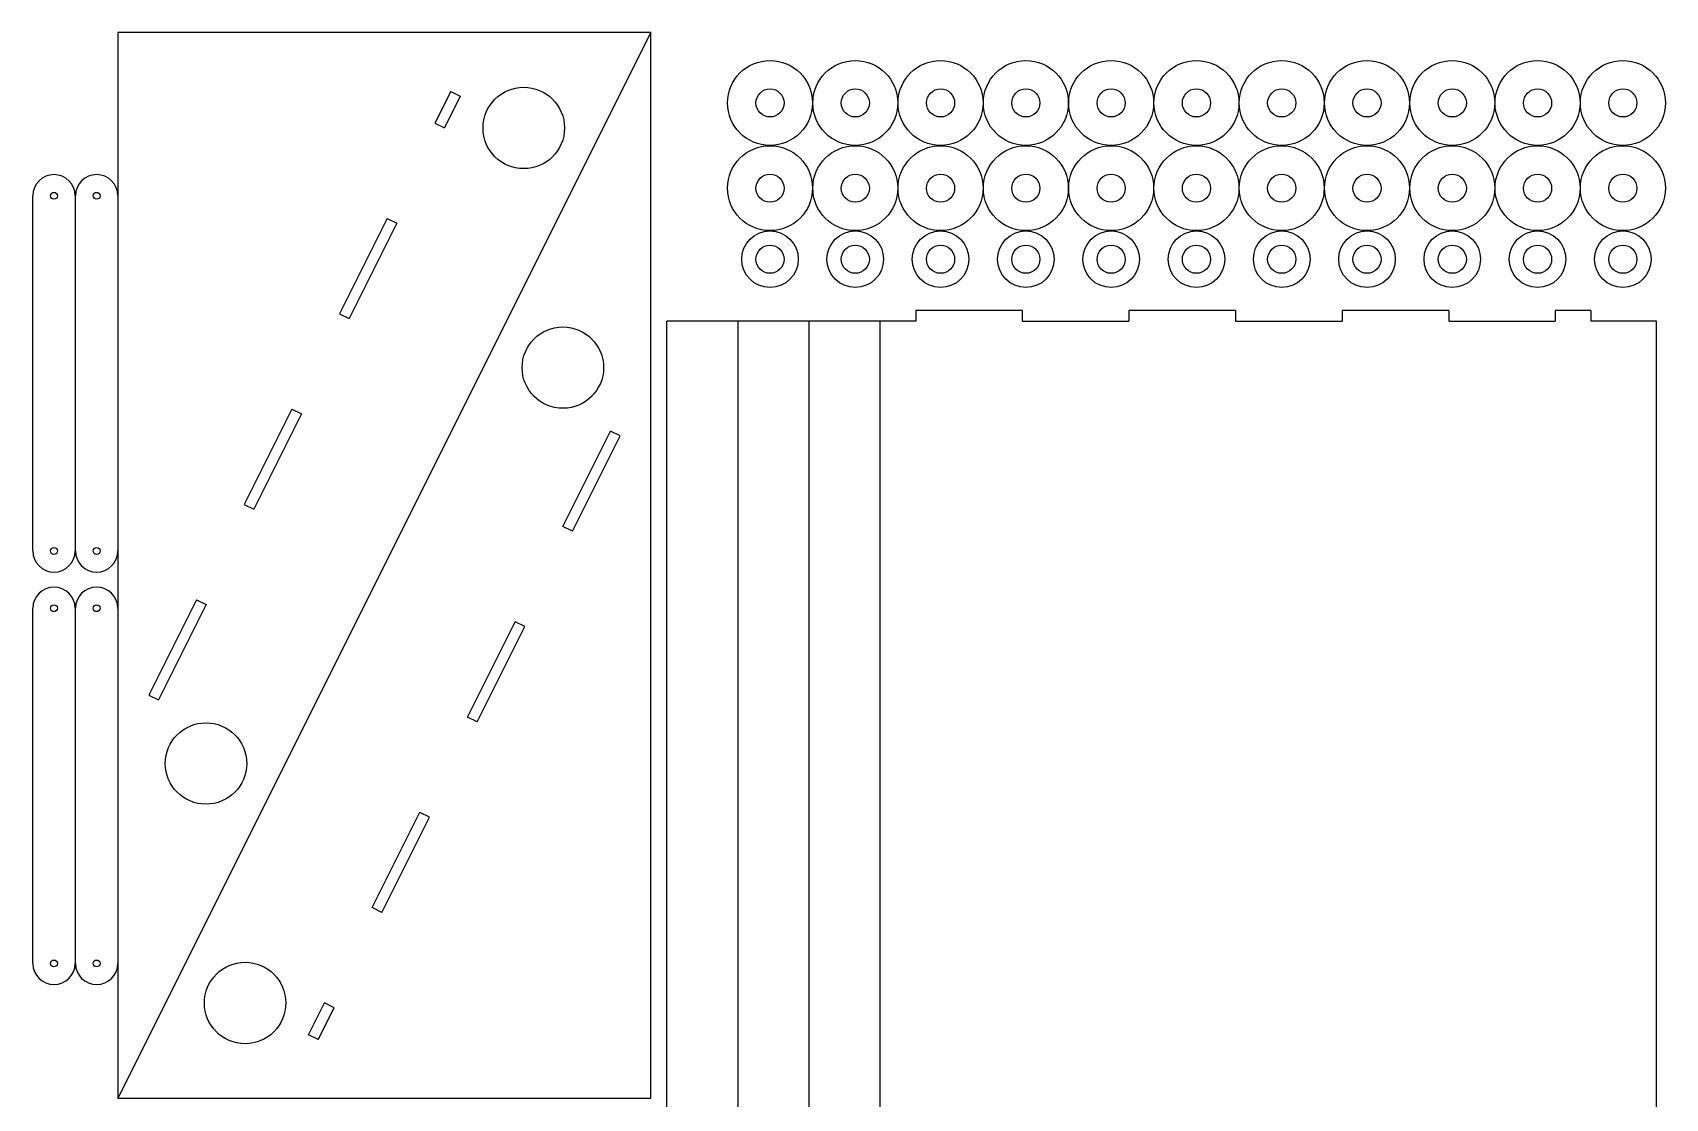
# Model space of a CAD drawing. Header units: inches. Extents: x 2.2 to 87.7, y 1.4 to 49.
# Drawn here: x 2.21 to 48.21, y 18.97 to 49.01 of the extents above; entities that cross this region are included whole.
import ezdxf

# ---------------------------------------------------------------- set-up
doc = ezdxf.new("R2010")
doc.units = ezdxf.units.IN
doc.header["$MEASUREMENT"] = 0
doc.layers.add('Layer 1', color=7, linetype='Continuous')

msp = doc.modelspace()

# ---------------------------------------------------------------- linework, layer by layer
at = {"layer": 'Layer 1', "color": 7, "lineweight": 25, "true_color": 0xffffff}
for points in [[(19.627, 49.014), (4.609, 49.014), (4.609, 18.977)], [(19.627, 49.014), (4.609, 18.977)], [(4.609, 18.977), (19.627, 18.977), (19.627, 49.014)], [(13.987, 47.353), (13.536, 46.46)], [(14.254, 47.22), (13.807, 46.327)], [(13.987, 47.353), (14.254, 47.22)], [(13.536, 46.46), (13.807, 46.327)], [(2.206, 44.416), (2.206, 34.404)], [(3.407, 44.416), (3.407, 34.404)], [(12.193, 43.774), (10.85, 41.087)], [(12.193, 43.774), (12.464, 43.64)], [(12.464, 43.64), (11.121, 40.954)], [(10.85, 41.087), (11.121, 40.954)], [(30.09, 41.183), (27.086, 41.183)], [(27.086, 41.183), (27.086, 40.883)], [(30.09, 41.183), (30.09, 40.883)], [(36.097, 41.183), (33.094, 41.183)], [(33.094, 41.183), (33.094, 40.883)], [(36.097, 41.183), (36.097, 40.883)], [(42.105, 41.183), (39.101, 41.183)], [(39.101, 41.183), (39.101, 40.883)], [(42.105, 41.183), (42.105, 40.883)], [(46.11, 41.183), (45.108, 41.183)], [(45.108, 41.183), (45.108, 40.883)], [(46.11, 41.183), (46.11, 40.883)], [(20.078, 1.735), (20.078, 40.883)], [(26.085, 40.883), (20.078, 40.883)], [(22.08, 1.735), (22.08, 40.883)], [(24.083, 1.735), (24.083, 40.883)], [(27.086, 1.735), (26.085, 1.735), (26.085, 40.883)], [(27.086, 40.883), (26.085, 40.883)], [(30.09, 40.883), (33.094, 40.883)], [(36.097, 40.883), (39.101, 40.883)], [(42.105, 40.883), (45.108, 40.883)], [(47.962, 1.735), (47.962, 40.883), (46.11, 40.883)], [(9.506, 38.4), (8.167, 35.714)], [(9.777, 38.267), (8.434, 35.58)], [(9.506, 38.4), (9.777, 38.267)], [(17.145, 35.096), (18.488, 37.779)], [(18.759, 37.645), (18.488, 37.779)], [(17.416, 34.959), (18.759, 37.645)], [(8.167, 35.714), (8.434, 35.58)], [(17.416, 34.959), (17.145, 35.096)], [(2.206, 32.789), (2.206, 22.777)], [(3.407, 32.789), (3.407, 22.777)], [(6.824, 33.027), (5.481, 30.341)], [(7.091, 32.894), (5.748, 30.207)], [(6.824, 33.027), (7.091, 32.894)], [(14.458, 29.723), (15.802, 32.41)], [(14.729, 29.585), (16.073, 32.272)], [(16.073, 32.272), (15.802, 32.41)], [(5.481, 30.341), (5.748, 30.207)], [(14.729, 29.585), (14.458, 29.723)], [(11.772, 24.35), (13.115, 27.037)], [(12.043, 24.212), (13.386, 26.899)], [(13.386, 26.899), (13.115, 27.036)], [(12.043, 24.212), (11.772, 24.35)], [(9.982, 20.766), (10.428, 21.663)], [(10.699, 21.526), (10.428, 21.663)], [(10.253, 20.633), (10.699, 21.526)], [(10.253, 20.633), (9.982, 20.766)]]:
    msp.add_lwpolyline(points, dxfattribs=at)
for points, knots in [([(22.981, 48.229), (22.32, 48.229), (21.784, 47.693), (21.784, 47.032), (21.784, 46.371), (22.32, 45.835), (22.981, 45.835), (23.642, 45.835), (24.179, 46.371), (24.179, 47.032), (24.179, 47.693), (23.642, 48.229), (22.981, 48.229)], [0, 0, 0, 0, 1, 1, 1, 2, 2, 2, 3, 3, 3, 4, 4, 4, 4]), ([(25.384, 48.229), (24.723, 48.229), (24.187, 47.693), (24.187, 47.032), (24.187, 46.371), (24.723, 45.835), (25.384, 45.835), (26.045, 45.835), (26.581, 46.371), (26.581, 47.032), (26.581, 47.693), (26.045, 48.229), (25.384, 48.229)], [0, 0, 0, 0, 1, 1, 1, 2, 2, 2, 3, 3, 3, 4, 4, 4, 4]), ([(27.787, 48.229), (27.126, 48.229), (26.59, 47.693), (26.59, 47.032), (26.59, 46.371), (27.126, 45.835), (27.787, 45.835), (28.448, 45.835), (28.984, 46.371), (28.984, 47.032), (28.984, 47.693), (28.448, 48.229), (27.787, 48.229)], [0, 0, 0, 0, 1, 1, 1, 2, 2, 2, 3, 3, 3, 4, 4, 4, 4]), ([(30.19, 48.229), (29.529, 48.229), (28.993, 47.693), (28.993, 47.032), (28.993, 46.371), (29.529, 45.835), (30.19, 45.835), (30.851, 45.835), (31.387, 46.371), (31.387, 47.032), (31.387, 47.693), (30.851, 48.229), (30.19, 48.229)], [0, 0, 0, 0, 1, 1, 1, 2, 2, 2, 3, 3, 3, 4, 4, 4, 4]), ([(32.593, 48.229), (31.932, 48.229), (31.396, 47.693), (31.396, 47.032), (31.396, 46.371), (31.932, 45.835), (32.593, 45.835), (33.254, 45.835), (33.79, 46.371), (33.79, 47.032), (33.79, 47.693), (33.254, 48.229), (32.593, 48.229)], [0, 0, 0, 0, 1, 1, 1, 2, 2, 2, 3, 3, 3, 4, 4, 4, 4]), ([(34.996, 48.229), (34.335, 48.229), (33.799, 47.693), (33.799, 47.032), (33.799, 46.371), (34.335, 45.835), (34.996, 45.835), (35.657, 45.835), (36.193, 46.371), (36.193, 47.032), (36.193, 47.693), (35.657, 48.229), (34.996, 48.229)], [0, 0, 0, 0, 1, 1, 1, 2, 2, 2, 3, 3, 3, 4, 4, 4, 4]), ([(37.399, 48.229), (36.738, 48.229), (36.202, 47.693), (36.202, 47.032), (36.202, 46.371), (36.738, 45.835), (37.399, 45.835), (38.06, 45.835), (38.596, 46.371), (38.596, 47.032), (38.596, 47.693), (38.06, 48.229), (37.399, 48.229)], [0, 0, 0, 0, 1, 1, 1, 2, 2, 2, 3, 3, 3, 4, 4, 4, 4]), ([(39.802, 48.229), (39.141, 48.229), (38.605, 47.693), (38.605, 47.032), (38.605, 46.371), (39.141, 45.835), (39.802, 45.835), (40.463, 45.835), (40.999, 46.371), (40.999, 47.032), (40.999, 47.693), (40.463, 48.229), (39.802, 48.229)], [0, 0, 0, 0, 1, 1, 1, 2, 2, 2, 3, 3, 3, 4, 4, 4, 4]), ([(42.205, 48.229), (41.544, 48.229), (41.008, 47.693), (41.008, 47.032), (41.008, 46.371), (41.544, 45.835), (42.205, 45.835), (42.866, 45.835), (43.402, 46.371), (43.402, 47.032), (43.402, 47.693), (42.866, 48.229), (42.205, 48.229)], [0, 0, 0, 0, 1, 1, 1, 2, 2, 2, 3, 3, 3, 4, 4, 4, 4]), ([(44.608, 48.229), (43.947, 48.229), (43.411, 47.693), (43.411, 47.032), (43.411, 46.371), (43.947, 45.835), (44.608, 45.835), (45.269, 45.835), (45.805, 46.371), (45.805, 47.032), (45.805, 47.693), (45.269, 48.229), (44.608, 48.229)], [0, 0, 0, 0, 1, 1, 1, 2, 2, 2, 3, 3, 3, 4, 4, 4, 4]), ([(47.011, 48.229), (46.35, 48.229), (45.813, 47.693), (45.813, 47.032), (45.813, 46.371), (46.35, 45.835), (47.011, 45.835), (47.672, 45.835), (48.208, 46.371), (48.208, 47.032), (48.208, 47.693), (47.672, 48.229), (47.011, 48.229)], [0, 0, 0, 0, 1, 1, 1, 2, 2, 2, 3, 3, 3, 4, 4, 4, 4]), ([(16.044, 47.474), (15.41, 47.474), (14.896, 46.96), (14.896, 46.327), (14.896, 45.693), (15.41, 45.18), (16.044, 45.18), (16.677, 45.18), (17.191, 45.693), (17.191, 46.327), (17.191, 46.96), (16.677, 47.474), (16.044, 47.474)], [0, 0, 0, 0, 1, 1, 1, 2, 2, 2, 3, 3, 3, 4, 4, 4, 4]), ([(22.981, 47.428), (22.762, 47.428), (22.585, 47.251), (22.585, 47.032), (22.585, 46.813), (22.762, 46.636), (22.981, 46.636), (23.2, 46.636), (23.378, 46.813), (23.378, 47.032), (23.378, 47.251), (23.2, 47.428), (22.981, 47.428)], [0, 0, 0, 0, 1, 1, 1, 2, 2, 2, 3, 3, 3, 4, 4, 4, 4]), ([(25.384, 47.428), (25.165, 47.428), (24.988, 47.251), (24.988, 47.032), (24.988, 46.813), (25.165, 46.636), (25.384, 46.636), (25.603, 46.636), (25.78, 46.813), (25.78, 47.032), (25.78, 47.251), (25.603, 47.428), (25.384, 47.428)], [0, 0, 0, 0, 1, 1, 1, 2, 2, 2, 3, 3, 3, 4, 4, 4, 4]), ([(27.787, 47.428), (27.568, 47.428), (27.391, 47.251), (27.391, 47.032), (27.391, 46.813), (27.568, 46.636), (27.787, 46.636), (28.006, 46.636), (28.183, 46.813), (28.183, 47.032), (28.183, 47.251), (28.006, 47.428), (27.787, 47.428)], [0, 0, 0, 0, 1, 1, 1, 2, 2, 2, 3, 3, 3, 4, 4, 4, 4]), ([(30.19, 47.428), (29.971, 47.428), (29.794, 47.251), (29.794, 47.032), (29.794, 46.813), (29.971, 46.636), (30.19, 46.636), (30.409, 46.636), (30.586, 46.813), (30.586, 47.032), (30.586, 47.251), (30.409, 47.428), (30.19, 47.428)], [0, 0, 0, 0, 1, 1, 1, 2, 2, 2, 3, 3, 3, 4, 4, 4, 4]), ([(32.593, 47.428), (32.374, 47.428), (32.197, 47.251), (32.197, 47.032), (32.197, 46.813), (32.374, 46.636), (32.593, 46.636), (32.812, 46.636), (32.989, 46.813), (32.989, 47.032), (32.989, 47.251), (32.812, 47.428), (32.593, 47.428)], [0, 0, 0, 0, 1, 1, 1, 2, 2, 2, 3, 3, 3, 4, 4, 4, 4]), ([(34.996, 47.428), (34.777, 47.428), (34.6, 47.251), (34.6, 47.032), (34.6, 46.813), (34.777, 46.636), (34.996, 46.636), (35.215, 46.636), (35.392, 46.813), (35.392, 47.032), (35.392, 47.251), (35.215, 47.428), (34.996, 47.428)], [0, 0, 0, 0, 1, 1, 1, 2, 2, 2, 3, 3, 3, 4, 4, 4, 4]), ([(37.399, 47.428), (37.18, 47.428), (37.003, 47.251), (37.003, 47.032), (37.003, 46.813), (37.18, 46.636), (37.399, 46.636), (37.618, 46.636), (37.795, 46.813), (37.795, 47.032), (37.795, 47.251), (37.618, 47.428), (37.399, 47.428)], [0, 0, 0, 0, 1, 1, 1, 2, 2, 2, 3, 3, 3, 4, 4, 4, 4]), ([(39.802, 47.428), (39.583, 47.428), (39.406, 47.251), (39.406, 47.032), (39.406, 46.813), (39.583, 46.636), (39.802, 46.636), (40.021, 46.636), (40.198, 46.813), (40.198, 47.032), (40.198, 47.251), (40.021, 47.428), (39.802, 47.428)], [0, 0, 0, 0, 1, 1, 1, 2, 2, 2, 3, 3, 3, 4, 4, 4, 4]), ([(42.205, 47.428), (41.986, 47.428), (41.809, 47.251), (41.809, 47.032), (41.809, 46.813), (41.986, 46.636), (42.205, 46.636), (42.424, 46.636), (42.601, 46.813), (42.601, 47.032), (42.601, 47.251), (42.424, 47.428), (42.205, 47.428)], [0, 0, 0, 0, 1, 1, 1, 2, 2, 2, 3, 3, 3, 4, 4, 4, 4]), ([(44.608, 47.428), (44.389, 47.428), (44.212, 47.251), (44.212, 47.032), (44.212, 46.813), (44.389, 46.636), (44.608, 46.636), (44.827, 46.636), (45.004, 46.813), (45.004, 47.032), (45.004, 47.251), (44.827, 47.428), (44.608, 47.428)], [0, 0, 0, 0, 1, 1, 1, 2, 2, 2, 3, 3, 3, 4, 4, 4, 4]), ([(47.011, 47.428), (46.792, 47.428), (46.614, 47.251), (46.614, 47.032), (46.614, 46.813), (46.792, 46.636), (47.011, 46.636), (47.23, 46.636), (47.407, 46.813), (47.407, 47.032), (47.407, 47.251), (47.23, 47.428), (47.011, 47.428)], [0, 0, 0, 0, 1, 1, 1, 2, 2, 2, 3, 3, 3, 4, 4, 4, 4]), ([(22.981, 45.826), (22.32, 45.826), (21.784, 45.29), (21.784, 44.629), (21.784, 43.968), (22.32, 43.432), (22.981, 43.432), (23.642, 43.432), (24.179, 43.968), (24.179, 44.629), (24.179, 45.29), (23.642, 45.826), (22.981, 45.826)], [0, 0, 0, 0, 1, 1, 1, 2, 2, 2, 3, 3, 3, 4, 4, 4, 4]), ([(25.384, 45.826), (24.723, 45.826), (24.187, 45.29), (24.187, 44.629), (24.187, 43.968), (24.723, 43.432), (25.384, 43.432), (26.045, 43.432), (26.581, 43.968), (26.581, 44.629), (26.581, 45.29), (26.045, 45.826), (25.384, 45.826)], [0, 0, 0, 0, 1, 1, 1, 2, 2, 2, 3, 3, 3, 4, 4, 4, 4]), ([(27.787, 45.826), (27.126, 45.826), (26.59, 45.29), (26.59, 44.629), (26.59, 43.968), (27.126, 43.432), (27.787, 43.432), (28.448, 43.432), (28.984, 43.968), (28.984, 44.629), (28.984, 45.29), (28.448, 45.826), (27.787, 45.826)], [0, 0, 0, 0, 1, 1, 1, 2, 2, 2, 3, 3, 3, 4, 4, 4, 4]), ([(30.19, 45.826), (29.529, 45.826), (28.993, 45.29), (28.993, 44.629), (28.993, 43.968), (29.529, 43.432), (30.19, 43.432), (30.851, 43.432), (31.387, 43.968), (31.387, 44.629), (31.387, 45.29), (30.851, 45.826), (30.19, 45.826)], [0, 0, 0, 0, 1, 1, 1, 2, 2, 2, 3, 3, 3, 4, 4, 4, 4]), ([(32.593, 45.826), (31.932, 45.826), (31.396, 45.29), (31.396, 44.629), (31.396, 43.968), (31.932, 43.432), (32.593, 43.432), (33.254, 43.432), (33.79, 43.968), (33.79, 44.629), (33.79, 45.29), (33.254, 45.826), (32.593, 45.826)], [0, 0, 0, 0, 1, 1, 1, 2, 2, 2, 3, 3, 3, 4, 4, 4, 4]), ([(34.996, 45.826), (34.335, 45.826), (33.799, 45.29), (33.799, 44.629), (33.799, 43.968), (34.335, 43.432), (34.996, 43.432), (35.657, 43.432), (36.193, 43.968), (36.193, 44.629), (36.193, 45.29), (35.657, 45.826), (34.996, 45.826)], [0, 0, 0, 0, 1, 1, 1, 2, 2, 2, 3, 3, 3, 4, 4, 4, 4]), ([(37.399, 45.826), (36.738, 45.826), (36.202, 45.29), (36.202, 44.629), (36.202, 43.968), (36.738, 43.432), (37.399, 43.432), (38.06, 43.432), (38.596, 43.968), (38.596, 44.629), (38.596, 45.29), (38.06, 45.826), (37.399, 45.826)], [0, 0, 0, 0, 1, 1, 1, 2, 2, 2, 3, 3, 3, 4, 4, 4, 4]), ([(39.802, 45.826), (39.141, 45.826), (38.605, 45.29), (38.605, 44.629), (38.605, 43.968), (39.141, 43.432), (39.802, 43.432), (40.463, 43.432), (40.999, 43.968), (40.999, 44.629), (40.999, 45.29), (40.463, 45.826), (39.802, 45.826)], [0, 0, 0, 0, 1, 1, 1, 2, 2, 2, 3, 3, 3, 4, 4, 4, 4]), ([(42.205, 45.826), (41.544, 45.826), (41.008, 45.29), (41.008, 44.629), (41.008, 43.968), (41.544, 43.432), (42.205, 43.432), (42.866, 43.432), (43.402, 43.968), (43.402, 44.629), (43.402, 45.29), (42.866, 45.826), (42.205, 45.826)], [0, 0, 0, 0, 1, 1, 1, 2, 2, 2, 3, 3, 3, 4, 4, 4, 4]), ([(44.608, 45.826), (43.947, 45.826), (43.411, 45.29), (43.411, 44.629), (43.411, 43.968), (43.947, 43.432), (44.608, 43.432), (45.269, 43.432), (45.805, 43.968), (45.805, 44.629), (45.805, 45.29), (45.269, 45.826), (44.608, 45.826)], [0, 0, 0, 0, 1, 1, 1, 2, 2, 2, 3, 3, 3, 4, 4, 4, 4]), ([(47.011, 45.826), (46.35, 45.826), (45.813, 45.29), (45.813, 44.629), (45.813, 43.968), (46.35, 43.432), (47.011, 43.432), (47.672, 43.432), (48.208, 43.968), (48.208, 44.629), (48.208, 45.29), (47.672, 45.826), (47.011, 45.826)], [0, 0, 0, 0, 1, 1, 1, 2, 2, 2, 3, 3, 3, 4, 4, 4, 4]), ([(3.403, 44.416), (3.403, 44.746), (3.136, 45.013), (2.806, 45.013), (2.477, 45.013), (2.21, 44.746), (2.21, 44.416)], [0, 0, 0, 0, 1, 1, 1, 2, 2, 2, 2]), ([(4.604, 44.416), (4.604, 44.746), (4.337, 45.013), (4.008, 45.013), (3.678, 45.013), (3.411, 44.746), (3.411, 44.416)], [0, 0, 0, 0, 1, 1, 1, 2, 2, 2, 2]), ([(22.981, 45.025), (22.762, 45.025), (22.585, 44.848), (22.585, 44.629), (22.585, 44.41), (22.762, 44.233), (22.981, 44.233), (23.2, 44.233), (23.378, 44.41), (23.378, 44.629), (23.378, 44.848), (23.2, 45.025), (22.981, 45.025)], [0, 0, 0, 0, 1, 1, 1, 2, 2, 2, 3, 3, 3, 4, 4, 4, 4]), ([(25.384, 45.025), (25.165, 45.025), (24.988, 44.848), (24.988, 44.629), (24.988, 44.41), (25.165, 44.233), (25.384, 44.233), (25.603, 44.233), (25.78, 44.41), (25.78, 44.629), (25.78, 44.848), (25.603, 45.025), (25.384, 45.025)], [0, 0, 0, 0, 1, 1, 1, 2, 2, 2, 3, 3, 3, 4, 4, 4, 4]), ([(27.787, 45.025), (27.568, 45.025), (27.391, 44.848), (27.391, 44.629), (27.391, 44.41), (27.568, 44.233), (27.787, 44.233), (28.006, 44.233), (28.183, 44.41), (28.183, 44.629), (28.183, 44.848), (28.006, 45.025), (27.787, 45.025)], [0, 0, 0, 0, 1, 1, 1, 2, 2, 2, 3, 3, 3, 4, 4, 4, 4]), ([(30.19, 45.025), (29.971, 45.025), (29.794, 44.848), (29.794, 44.629), (29.794, 44.41), (29.971, 44.233), (30.19, 44.233), (30.409, 44.233), (30.586, 44.41), (30.586, 44.629), (30.586, 44.848), (30.409, 45.025), (30.19, 45.025)], [0, 0, 0, 0, 1, 1, 1, 2, 2, 2, 3, 3, 3, 4, 4, 4, 4]), ([(32.593, 45.025), (32.374, 45.025), (32.197, 44.848), (32.197, 44.629), (32.197, 44.41), (32.374, 44.233), (32.593, 44.233), (32.812, 44.233), (32.989, 44.41), (32.989, 44.629), (32.989, 44.848), (32.812, 45.025), (32.593, 45.025)], [0, 0, 0, 0, 1, 1, 1, 2, 2, 2, 3, 3, 3, 4, 4, 4, 4]), ([(34.996, 45.025), (34.777, 45.025), (34.6, 44.848), (34.6, 44.629), (34.6, 44.41), (34.777, 44.233), (34.996, 44.233), (35.215, 44.233), (35.392, 44.41), (35.392, 44.629), (35.392, 44.848), (35.215, 45.025), (34.996, 45.025)], [0, 0, 0, 0, 1, 1, 1, 2, 2, 2, 3, 3, 3, 4, 4, 4, 4]), ([(37.399, 45.025), (37.18, 45.025), (37.003, 44.848), (37.003, 44.629), (37.003, 44.41), (37.18, 44.233), (37.399, 44.233), (37.618, 44.233), (37.795, 44.41), (37.795, 44.629), (37.795, 44.848), (37.618, 45.025), (37.399, 45.025)], [0, 0, 0, 0, 1, 1, 1, 2, 2, 2, 3, 3, 3, 4, 4, 4, 4]), ([(39.802, 45.025), (39.583, 45.025), (39.406, 44.848), (39.406, 44.629), (39.406, 44.41), (39.583, 44.233), (39.802, 44.233), (40.021, 44.233), (40.198, 44.41), (40.198, 44.629), (40.198, 44.848), (40.021, 45.025), (39.802, 45.025)], [0, 0, 0, 0, 1, 1, 1, 2, 2, 2, 3, 3, 3, 4, 4, 4, 4]), ([(42.205, 45.025), (41.986, 45.025), (41.809, 44.848), (41.809, 44.629), (41.809, 44.41), (41.986, 44.233), (42.205, 44.233), (42.424, 44.233), (42.601, 44.41), (42.601, 44.629), (42.601, 44.848), (42.424, 45.025), (42.205, 45.025)], [0, 0, 0, 0, 1, 1, 1, 2, 2, 2, 3, 3, 3, 4, 4, 4, 4]), ([(44.608, 45.025), (44.389, 45.025), (44.212, 44.848), (44.212, 44.629), (44.212, 44.41), (44.389, 44.233), (44.608, 44.233), (44.827, 44.233), (45.004, 44.41), (45.004, 44.629), (45.004, 44.848), (44.827, 45.025), (44.608, 45.025)], [0, 0, 0, 0, 1, 1, 1, 2, 2, 2, 3, 3, 3, 4, 4, 4, 4]), ([(47.011, 45.025), (46.792, 45.025), (46.614, 44.848), (46.614, 44.629), (46.614, 44.41), (46.792, 44.233), (47.011, 44.233), (47.23, 44.233), (47.407, 44.41), (47.407, 44.629), (47.407, 44.848), (47.23, 45.025), (47.011, 45.025)], [0, 0, 0, 0, 1, 1, 1, 2, 2, 2, 3, 3, 3, 4, 4, 4, 4]), ([(2.806, 44.512), (2.753, 44.512), (2.71, 44.469), (2.71, 44.416), (2.71, 44.363), (2.753, 44.32), (2.806, 44.32), (2.859, 44.32), (2.902, 44.363), (2.902, 44.416), (2.902, 44.469), (2.859, 44.512), (2.806, 44.512)], [0, 0, 0, 0, 1, 1, 1, 2, 2, 2, 3, 3, 3, 4, 4, 4, 4]), ([(4.008, 44.512), (3.955, 44.512), (3.912, 44.469), (3.912, 44.416), (3.912, 44.363), (3.955, 44.32), (4.008, 44.32), (4.061, 44.32), (4.104, 44.363), (4.104, 44.416), (4.104, 44.469), (4.061, 44.512), (4.008, 44.512)], [0, 0, 0, 0, 1, 1, 1, 2, 2, 2, 3, 3, 3, 4, 4, 4, 4]), ([(22.981, 43.423), (22.541, 43.423), (22.184, 43.067), (22.184, 42.626), (22.184, 42.186), (22.541, 41.83), (22.981, 41.83), (23.421, 41.83), (23.778, 42.186), (23.778, 42.626), (23.778, 43.067), (23.421, 43.423), (22.981, 43.423)], [0, 0, 0, 0, 1, 1, 1, 2, 2, 2, 3, 3, 3, 4, 4, 4, 4]), ([(25.384, 43.423), (24.944, 43.423), (24.587, 43.067), (24.587, 42.626), (24.587, 42.186), (24.944, 41.83), (25.384, 41.83), (25.824, 41.83), (26.181, 42.186), (26.181, 42.626), (26.181, 43.067), (25.824, 43.423), (25.384, 43.423)], [0, 0, 0, 0, 1, 1, 1, 2, 2, 2, 3, 3, 3, 4, 4, 4, 4]), ([(27.787, 43.423), (27.347, 43.423), (26.99, 43.067), (26.99, 42.626), (26.99, 42.186), (27.347, 41.83), (27.787, 41.83), (28.227, 41.83), (28.584, 42.186), (28.584, 42.626), (28.584, 43.067), (28.227, 43.423), (27.787, 43.423)], [0, 0, 0, 0, 1, 1, 1, 2, 2, 2, 3, 3, 3, 4, 4, 4, 4]), ([(30.19, 43.423), (29.75, 43.423), (29.393, 43.067), (29.393, 42.626), (29.393, 42.186), (29.75, 41.83), (30.19, 41.83), (30.63, 41.83), (30.987, 42.186), (30.987, 42.626), (30.987, 43.067), (30.63, 43.423), (30.19, 43.423)], [0, 0, 0, 0, 1, 1, 1, 2, 2, 2, 3, 3, 3, 4, 4, 4, 4]), ([(32.593, 43.423), (32.153, 43.423), (31.796, 43.067), (31.796, 42.626), (31.796, 42.186), (32.153, 41.83), (32.593, 41.83), (33.033, 41.83), (33.39, 42.186), (33.39, 42.626), (33.39, 43.067), (33.033, 43.423), (32.593, 43.423)], [0, 0, 0, 0, 1, 1, 1, 2, 2, 2, 3, 3, 3, 4, 4, 4, 4]), ([(34.996, 43.423), (34.556, 43.423), (34.199, 43.067), (34.199, 42.626), (34.199, 42.186), (34.556, 41.83), (34.996, 41.83), (35.436, 41.83), (35.793, 42.186), (35.793, 42.626), (35.793, 43.067), (35.436, 43.423), (34.996, 43.423)], [0, 0, 0, 0, 1, 1, 1, 2, 2, 2, 3, 3, 3, 4, 4, 4, 4]), ([(37.399, 43.423), (36.959, 43.423), (36.602, 43.067), (36.602, 42.626), (36.602, 42.186), (36.959, 41.83), (37.399, 41.83), (37.839, 41.83), (38.196, 42.186), (38.196, 42.626), (38.196, 43.067), (37.839, 43.423), (37.399, 43.423)], [0, 0, 0, 0, 1, 1, 1, 2, 2, 2, 3, 3, 3, 4, 4, 4, 4]), ([(39.802, 43.423), (39.362, 43.423), (39.005, 43.067), (39.005, 42.626), (39.005, 42.186), (39.362, 41.83), (39.802, 41.83), (40.242, 41.83), (40.599, 42.186), (40.599, 42.626), (40.599, 43.067), (40.242, 43.423), (39.802, 43.423)], [0, 0, 0, 0, 1, 1, 1, 2, 2, 2, 3, 3, 3, 4, 4, 4, 4]), ([(42.205, 43.423), (41.765, 43.423), (41.408, 43.067), (41.408, 42.626), (41.408, 42.186), (41.765, 41.83), (42.205, 41.83), (42.645, 41.83), (43.002, 42.186), (43.002, 42.626), (43.002, 43.067), (42.645, 43.423), (42.205, 43.423)], [0, 0, 0, 0, 1, 1, 1, 2, 2, 2, 3, 3, 3, 4, 4, 4, 4]), ([(44.608, 43.423), (44.168, 43.423), (43.811, 43.067), (43.811, 42.626), (43.811, 42.186), (44.168, 41.83), (44.608, 41.83), (45.048, 41.83), (45.405, 42.186), (45.405, 42.626), (45.405, 43.067), (45.048, 43.423), (44.608, 43.423)], [0, 0, 0, 0, 1, 1, 1, 2, 2, 2, 3, 3, 3, 4, 4, 4, 4]), ([(47.011, 43.423), (46.571, 43.423), (46.214, 43.067), (46.214, 42.626), (46.214, 42.186), (46.571, 41.83), (47.011, 41.83), (47.451, 41.83), (47.808, 42.186), (47.808, 42.626), (47.808, 43.067), (47.451, 43.423), (47.011, 43.423)], [0, 0, 0, 0, 1, 1, 1, 2, 2, 2, 3, 3, 3, 4, 4, 4, 4]), ([(22.981, 43.023), (22.762, 43.023), (22.585, 42.845), (22.585, 42.627), (22.585, 42.408), (22.762, 42.23), (22.981, 42.23), (23.2, 42.23), (23.378, 42.408), (23.378, 42.627), (23.378, 42.845), (23.2, 43.023), (22.981, 43.023)], [0, 0, 0, 0, 1, 1, 1, 2, 2, 2, 3, 3, 3, 4, 4, 4, 4]), ([(25.384, 43.023), (25.165, 43.023), (24.988, 42.845), (24.988, 42.627), (24.988, 42.408), (25.165, 42.23), (25.384, 42.23), (25.603, 42.23), (25.78, 42.408), (25.78, 42.627), (25.78, 42.845), (25.603, 43.023), (25.384, 43.023)], [0, 0, 0, 0, 1, 1, 1, 2, 2, 2, 3, 3, 3, 4, 4, 4, 4]), ([(27.787, 43.023), (27.568, 43.023), (27.391, 42.845), (27.391, 42.627), (27.391, 42.408), (27.568, 42.23), (27.787, 42.23), (28.006, 42.23), (28.183, 42.408), (28.183, 42.627), (28.183, 42.845), (28.006, 43.023), (27.787, 43.023)], [0, 0, 0, 0, 1, 1, 1, 2, 2, 2, 3, 3, 3, 4, 4, 4, 4]), ([(30.19, 43.023), (29.971, 43.023), (29.794, 42.845), (29.794, 42.627), (29.794, 42.408), (29.971, 42.23), (30.19, 42.23), (30.409, 42.23), (30.586, 42.408), (30.586, 42.627), (30.586, 42.845), (30.409, 43.023), (30.19, 43.023)], [0, 0, 0, 0, 1, 1, 1, 2, 2, 2, 3, 3, 3, 4, 4, 4, 4]), ([(32.593, 43.023), (32.374, 43.023), (32.197, 42.845), (32.197, 42.627), (32.197, 42.408), (32.374, 42.23), (32.593, 42.23), (32.812, 42.23), (32.989, 42.408), (32.989, 42.627), (32.989, 42.845), (32.812, 43.023), (32.593, 43.023)], [0, 0, 0, 0, 1, 1, 1, 2, 2, 2, 3, 3, 3, 4, 4, 4, 4]), ([(34.996, 43.023), (34.777, 43.023), (34.6, 42.845), (34.6, 42.627), (34.6, 42.408), (34.777, 42.23), (34.996, 42.23), (35.215, 42.23), (35.392, 42.408), (35.392, 42.627), (35.392, 42.845), (35.215, 43.023), (34.996, 43.023)], [0, 0, 0, 0, 1, 1, 1, 2, 2, 2, 3, 3, 3, 4, 4, 4, 4]), ([(37.399, 43.023), (37.18, 43.023), (37.003, 42.845), (37.003, 42.627), (37.003, 42.408), (37.18, 42.23), (37.399, 42.23), (37.618, 42.23), (37.795, 42.408), (37.795, 42.627), (37.795, 42.845), (37.618, 43.023), (37.399, 43.023)], [0, 0, 0, 0, 1, 1, 1, 2, 2, 2, 3, 3, 3, 4, 4, 4, 4]), ([(39.802, 43.023), (39.583, 43.023), (39.406, 42.845), (39.406, 42.627), (39.406, 42.408), (39.583, 42.23), (39.802, 42.23), (40.021, 42.23), (40.198, 42.408), (40.198, 42.627), (40.198, 42.845), (40.021, 43.023), (39.802, 43.023)], [0, 0, 0, 0, 1, 1, 1, 2, 2, 2, 3, 3, 3, 4, 4, 4, 4]), ([(42.205, 43.023), (41.986, 43.023), (41.809, 42.845), (41.809, 42.627), (41.809, 42.408), (41.986, 42.23), (42.205, 42.23), (42.424, 42.23), (42.601, 42.408), (42.601, 42.627), (42.601, 42.845), (42.424, 43.023), (42.205, 43.023)], [0, 0, 0, 0, 1, 1, 1, 2, 2, 2, 3, 3, 3, 4, 4, 4, 4]), ([(44.608, 43.023), (44.389, 43.023), (44.212, 42.845), (44.212, 42.627), (44.212, 42.408), (44.389, 42.23), (44.608, 42.23), (44.827, 42.23), (45.004, 42.408), (45.004, 42.627), (45.004, 42.845), (44.827, 43.023), (44.608, 43.023)], [0, 0, 0, 0, 1, 1, 1, 2, 2, 2, 3, 3, 3, 4, 4, 4, 4]), ([(47.011, 43.023), (46.792, 43.023), (46.614, 42.845), (46.614, 42.627), (46.614, 42.408), (46.792, 42.23), (47.011, 42.23), (47.23, 42.23), (47.407, 42.408), (47.407, 42.627), (47.407, 42.845), (47.23, 43.023), (47.011, 43.023)], [0, 0, 0, 0, 1, 1, 1, 2, 2, 2, 3, 3, 3, 4, 4, 4, 4]), ([(17.145, 40.72), (16.511, 40.72), (15.998, 40.206), (15.998, 39.573), (15.998, 38.939), (16.511, 38.425), (17.145, 38.425), (17.778, 38.425), (18.292, 38.939), (18.292, 39.573), (18.292, 40.206), (17.778, 40.72), (17.145, 40.72)], [0, 0, 0, 0, 1, 1, 1, 2, 2, 2, 3, 3, 3, 4, 4, 4, 4]), ([(2.21, 34.404), (2.21, 34.074), (2.477, 33.807), (2.806, 33.807), (3.136, 33.807), (3.403, 34.074), (3.403, 34.404)], [0, 0, 0, 0, 1, 1, 1, 2, 2, 2, 2]), ([(2.806, 34.5), (2.753, 34.5), (2.71, 34.457), (2.71, 34.404), (2.71, 34.351), (2.753, 34.308), (2.806, 34.308), (2.859, 34.308), (2.902, 34.351), (2.902, 34.404), (2.902, 34.457), (2.859, 34.5), (2.806, 34.5)], [0, 0, 0, 0, 1, 1, 1, 2, 2, 2, 3, 3, 3, 4, 4, 4, 4]), ([(3.411, 34.404), (3.411, 34.074), (3.678, 33.807), (4.008, 33.807), (4.337, 33.807), (4.604, 34.074), (4.604, 34.404)], [0, 0, 0, 0, 1, 1, 1, 2, 2, 2, 2]), ([(4.008, 34.5), (3.955, 34.5), (3.912, 34.457), (3.912, 34.404), (3.912, 34.351), (3.955, 34.308), (4.008, 34.308), (4.061, 34.308), (4.104, 34.351), (4.104, 34.404), (4.104, 34.457), (4.061, 34.5), (4.008, 34.5)], [0, 0, 0, 0, 1, 1, 1, 2, 2, 2, 3, 3, 3, 4, 4, 4, 4]), ([(3.403, 32.789), (3.403, 33.119), (3.136, 33.386), (2.806, 33.386), (2.477, 33.386), (2.21, 33.119), (2.21, 32.789)], [0, 0, 0, 0, 1, 1, 1, 2, 2, 2, 2]), ([(4.604, 32.789), (4.604, 33.119), (4.337, 33.386), (4.008, 33.386), (3.678, 33.386), (3.411, 33.119), (3.411, 32.789)], [0, 0, 0, 0, 1, 1, 1, 2, 2, 2, 2]), ([(2.806, 32.885), (2.753, 32.885), (2.71, 32.842), (2.71, 32.789), (2.71, 32.736), (2.753, 32.693), (2.806, 32.693), (2.859, 32.693), (2.902, 32.736), (2.902, 32.789), (2.902, 32.842), (2.859, 32.885), (2.806, 32.885)], [0, 0, 0, 0, 1, 1, 1, 2, 2, 2, 3, 3, 3, 4, 4, 4, 4]), ([(4.008, 32.885), (3.955, 32.885), (3.912, 32.842), (3.912, 32.789), (3.912, 32.736), (3.955, 32.693), (4.008, 32.693), (4.061, 32.693), (4.104, 32.736), (4.104, 32.789), (4.104, 32.842), (4.061, 32.885), (4.008, 32.885)], [0, 0, 0, 0, 1, 1, 1, 2, 2, 2, 3, 3, 3, 4, 4, 4, 4]), ([(7.091, 29.56), (6.457, 29.56), (5.944, 29.047), (5.944, 28.413), (5.944, 27.78), (6.457, 27.266), (7.091, 27.266), (7.724, 27.266), (8.238, 27.78), (8.238, 28.413), (8.238, 29.047), (7.724, 29.56), (7.091, 29.56)], [0, 0, 0, 0, 1, 1, 1, 2, 2, 2, 3, 3, 3, 4, 4, 4, 4]), ([(2.21, 22.777), (2.21, 22.448), (2.477, 22.181), (2.806, 22.181), (3.136, 22.181), (3.403, 22.448), (3.403, 22.777)], [0, 0, 0, 0, 1, 1, 1, 2, 2, 2, 2]), ([(2.806, 22.873), (2.753, 22.873), (2.71, 22.83), (2.71, 22.777), (2.71, 22.724), (2.753, 22.681), (2.806, 22.681), (2.859, 22.681), (2.902, 22.724), (2.902, 22.777), (2.902, 22.83), (2.859, 22.873), (2.806, 22.873)], [0, 0, 0, 0, 1, 1, 1, 2, 2, 2, 3, 3, 3, 4, 4, 4, 4]), ([(3.411, 22.777), (3.411, 22.448), (3.678, 22.181), (4.008, 22.181), (4.337, 22.181), (4.604, 22.448), (4.604, 22.777)], [0, 0, 0, 0, 1, 1, 1, 2, 2, 2, 2]), ([(4.008, 22.873), (3.955, 22.873), (3.912, 22.83), (3.912, 22.777), (3.912, 22.724), (3.955, 22.681), (4.008, 22.681), (4.061, 22.681), (4.104, 22.724), (4.104, 22.777), (4.104, 22.83), (4.061, 22.873), (4.008, 22.873)], [0, 0, 0, 0, 1, 1, 1, 2, 2, 2, 3, 3, 3, 4, 4, 4, 4]), ([(8.192, 22.81), (7.559, 22.81), (7.045, 22.297), (7.045, 21.663), (7.045, 21.03), (7.559, 20.516), (8.192, 20.516), (8.826, 20.516), (9.339, 21.03), (9.339, 21.663), (9.339, 22.297), (8.826, 22.81), (8.192, 22.81)], [0, 0, 0, 0, 1, 1, 1, 2, 2, 2, 3, 3, 3, 4, 4, 4, 4])]:
    msp.add_open_spline(points, degree=3, knots=knots, dxfattribs=at)

doc.saveas('drawing.dxf')
